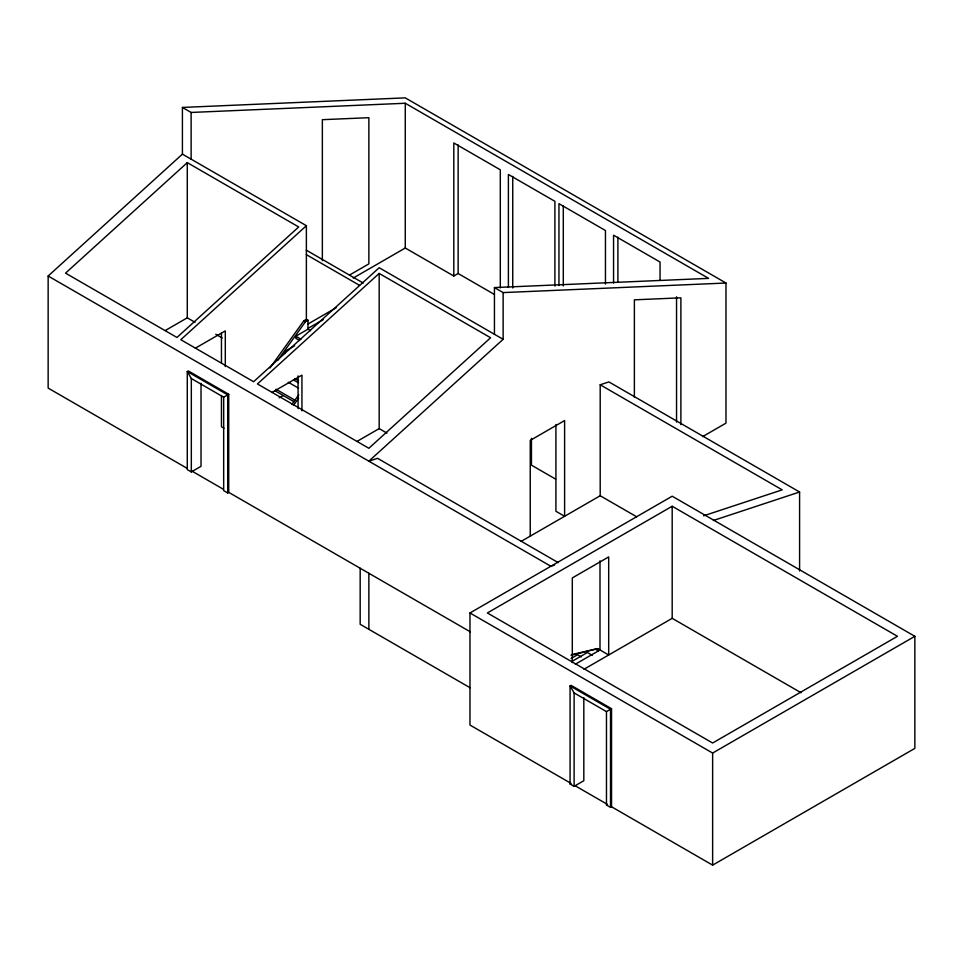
<?xml version="1.0" encoding="UTF-8"?>
<svg xmlns="http://www.w3.org/2000/svg" width="963" height="963" viewBox="0 0 963 963"><rect width="100%" height="100%" fill="white"/><g stroke="black" fill="none" stroke-linecap="round" stroke-linejoin="round"><path stroke-width="1.44" d="M270.001 367.938L303.79 320.835L306.378 319.331L308.004 320.27L308.004 329.165L295.797 336.219L295.797 338.314L299.674 340.553M277.681 360.415L305.403 321.762L308.004 320.27M291.837 404.46L298.771 394.794M293.462 405.387L298.662 398.14M186.991 468.259L48.15 388.101L48.15 276.02L182.416 154.14L182.416 107.435L405.267 97.865L725.982 283.026L725.982 423.13L702.569 436.648M187.279 162.639L65.544 273.143L176.963 337.471L298.699 226.967L187.279 162.639L187.279 317.814L165.263 330.526M182.416 154.14L306.378 225.703L180.803 339.698L253.606 381.721L379.181 267.726L503.131 339.301L368.865 461.181L377.556 458.316L558.251 562.633M379.181 273.432L257.446 383.948L368.865 448.276L490.6 337.76L379.181 273.432L379.181 428.619L357.297 441.247M195.393 348.161L225.294 330.899L225.294 366.554M349.485 275.069L368.865 263.886L368.865 117.691L322.352 119.689L322.352 260.72M353.265 278.03L405.267 248.009L453.802 276.02L458.147 273.516L494.32 294.401M307.715 324.17L336.183 307.727M307.679 328.624L323.195 319.668M294.654 345.765L284.892 351.411L284.892 353.505M228.725 492.358L227.713 492.948L223.669 490.612L223.669 397.201L228.725 394.288L228.725 492.358L470.257 631.8M272.035 392.398L301.937 375.137L301.937 410.804M279.21 397.839L283.098 395.588M228.725 394.288L188.291 370.936L187.279 371.525L187.279 469.595L191.324 471.93L201.026 466.321L201.026 383.298M521.2 541.35L600.202 495.74L636.603 516.758M570.072 783.99L571.083 783.413L469.968 725.043L469.968 612.962L672.186 496.21L914.85 636.302L914.85 748.383L712.632 865.135L611.529 806.765L610.518 807.343L606.473 805.008L606.473 711.609L611.529 708.696L571.083 685.343L570.072 685.921L570.072 783.99L574.117 786.326L583.819 780.728L583.819 697.706M672.186 506.249L487.362 612.962L712.632 743.015L897.456 636.302L672.186 506.249L672.186 618.33L801.096 692.758M571.095 658.499L577.571 654.768L581.231 656.886M571.853 661.461L587.382 652.493L592.269 655.309M571.167 655.309L597.662 648.617L608.688 654.984L608.688 556.915L572.299 577.932L572.299 662.628M575.296 664.229L599.997 649.965L599.997 560.815M583.999 669.249L672.186 618.33M606.473 805.008L607.484 804.43L575.128 785.748M469.968 612.962L712.632 753.054L914.85 636.302M600.202 495.74L600.202 384.791L608.893 381.914L799.591 492.009L799.591 571.011M554.592 565.028L550.86 566.256L48.15 276.02M703.616 515.807L782.197 489.854L600.202 384.791M713.39 520.477L799.591 492.009M571.324 654.72L597.662 648.617M182.416 107.435L191.119 112.454L405.267 103.258L708.587 278.379L494.44 287.576L494.44 334.281M494.44 287.576L503.131 292.596L725.982 283.026M306.294 250.175L363.28 283.074M306.354 254.641L359.476 285.313M303.79 320.835L305.403 321.762M308.004 329.165L310.592 330.658M555.627 479.117L531.444 465.153L531.444 438.321M295.797 336.219L300.974 339.205M294.702 378.555L298.578 380.794M187.279 317.814L195.044 322.304M215.772 334.269L222.26 338.013M379.181 428.619L386.957 433.097M293.402 379.904L298.578 382.889M288.238 382.215L298.602 388.185M276.032 389.257L295.448 400.464M274.744 390.605L294.16 401.812M227.713 492.948L227.713 394.866L187.279 371.525L191.324 378.531L223.669 397.201M224.006 428.222L221.454 426.741L221.454 395.54M596.049 649.556L598.384 650.904M192.335 471.34L223.392 489.276M610.518 807.343L610.518 709.274L570.072 685.921L574.117 692.927L606.473 711.609M470.052 687.726L360.174 624.289L360.174 568.242M712.632 753.054L712.632 865.135M680.889 424.635L680.889 297.832L634.376 299.83L634.376 397.358M676.544 296.809L676.544 422.119M660.052 279.98L660.052 262.032L613.551 235.189L613.551 283.026M617.897 237.163L617.897 282.015M611.529 708.696L611.529 806.765M605.462 284.073L605.462 230.518L558.949 203.662L558.949 285.481M574.117 692.927L574.117 786.326M563.295 205.613L563.295 285.951M555.916 424.514L555.916 511.269L564.607 516.288L564.607 420.554L530.24 440.404L530.24 536.138M554.905 286.119L554.905 201.327L508.392 174.472L508.392 287.528M512.737 176.422L512.737 287.997M503.131 292.596L503.131 339.301M500.303 287.925L500.303 169.801L453.802 142.957L453.802 276.02M458.147 144.932L458.147 273.516M405.267 103.258L405.267 248.009M368.865 573.262L368.865 629.308M306.378 225.703L306.378 320.366M298.085 375.895L298.085 408.589M221.454 333.138L221.454 362.846M191.324 378.531L191.324 471.93M191.119 112.454L191.119 159.16"/></g></svg>
